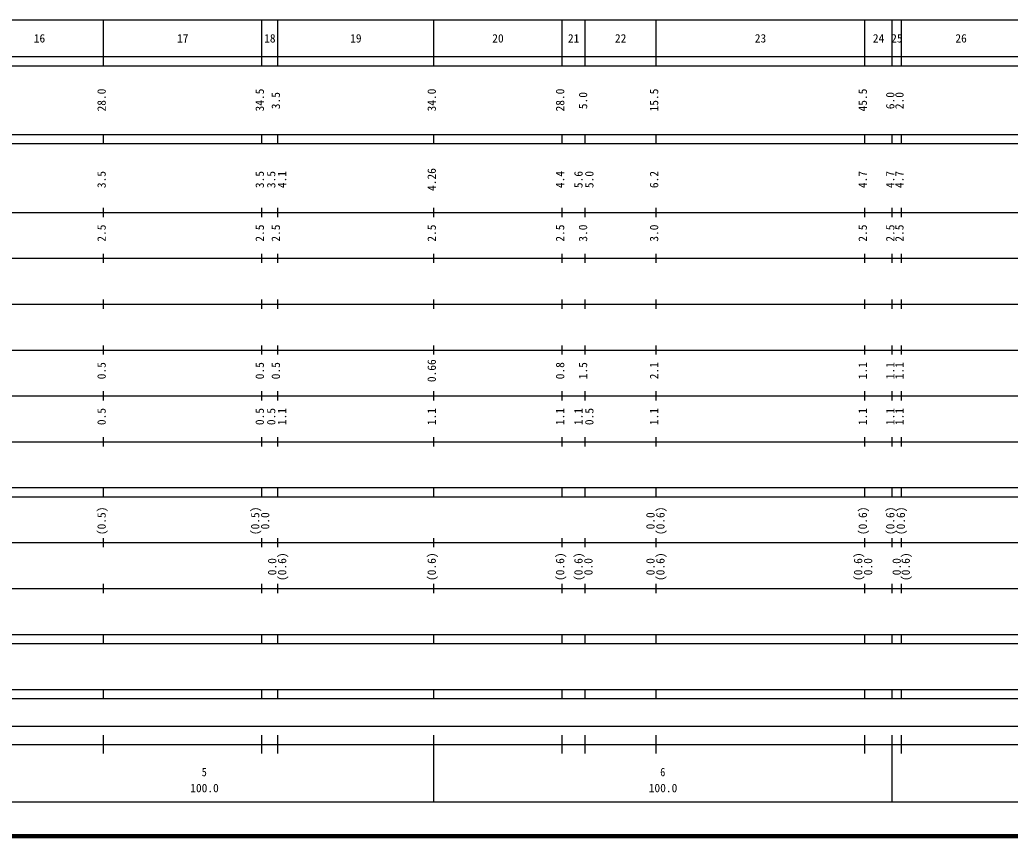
# Model space of a CAD drawing. Units: millimetres on the paper, enlarged 1000 times. Extents: x 40000 to 680000, y 20000 to 380000.
# Drawn here: x 277712 to 493705, y 20000 to 198000 of the extents above; entities that cross this region are included whole.
import ezdxf
from ezdxf.enums import TextEntityAlignment as Align

# ---------------------------------------------------------------- set-up
doc = ezdxf.new("R2010")
doc.units = ezdxf.units.MM
doc.header["$LTSCALE"] = 1000
doc.layers.add('M-TTL', color=2, linetype='Continuous', lineweight=140)
doc.layers.add('M-TTL-BAND', color=7, linetype='Continuous', lineweight=25)
doc.styles.add('ＭＳ ゴシック', font='')
doc.styles.get('ＭＳ ゴシック').set_extended_font_data('MS Gothic')

msp = doc.modelspace()

# ---------------------------------------------------------------- linework, layer by layer
at = {"layer": 'M-TTL'}
msp.add_line((40000, 20000), (680000, 20000), dxfattribs=at)
at = {"layer": 'M-TTL-BAND'}
for p, q in [((68000, 198000), (579000, 198000)), ((296000, 188000), (296000, 198000)), ((330500, 188000), (330500, 198000)), ((334000, 188000), (334000, 198000)), ((368000, 188000), (368000, 198000)), ((396000, 188000), (396000, 198000)), ((401000, 188000), (401000, 198000)), ((416500, 188000), (416500, 198000)), ((462000, 188000), (462000, 198000)), ((468000, 188000), (468000, 198000)), ((470000, 188000), (470000, 198000)), ((40000, 190000), (579000, 190000)), ((40000, 188000), (579000, 188000)), ((40000, 173000), (579000, 173000)), ((296000, 171000), (296000, 173000)), ((330500, 171000), (330500, 173000)), ((334000, 171000), (334000, 173000)), ((368000, 171000), (368000, 173000)), ((396000, 171000), (396000, 173000)), ((401000, 171000), (401000, 173000)), ((416500, 171000), (416500, 173000)), ((462000, 171000), (462000, 173000)), ((468000, 171000), (468000, 173000)), ((470000, 171000), (470000, 173000)), ((40000, 171000), (579000, 171000)), ((40000, 156000), (579000, 156000)), ((296000, 155000), (296000, 157000)), ((330500, 155000), (330500, 157000)), ((334000, 155000), (334000, 157000)), ((368000, 155000), (368000, 157000)), ((396000, 155000), (396000, 157000)), ((401000, 155000), (401000, 157000)), ((416500, 155000), (416500, 157000)), ((462000, 155000), (462000, 157000)), ((468000, 155000), (468000, 157000)), ((470000, 155000), (470000, 157000)), ((296000, 145000), (296000, 147000)), ((330500, 145000), (330500, 147000)), ((334000, 145000), (334000, 147000)), ((368000, 145000), (368000, 147000)), ((396000, 145000), (396000, 147000)), ((401000, 145000), (401000, 147000)), ((416500, 145000), (416500, 147000)), ((462000, 145000), (462000, 147000)), ((468000, 145000), (468000, 147000)), ((470000, 145000), (470000, 147000)), ((46000, 146000), (579000, 146000)), ((296000, 135000), (296000, 137000)), ((330500, 135000), (330500, 137000)), ((334000, 135000), (334000, 137000)), ((368000, 135000), (368000, 137000)), ((396000, 135000), (396000, 137000)), ((401000, 135000), (401000, 137000)), ((416500, 135000), (416500, 137000)), ((462000, 135000), (462000, 137000)), ((468000, 135000), (468000, 137000)), ((470000, 135000), (470000, 137000)), ((52000, 136000), (579000, 136000)), ((46000, 126000), (579000, 126000)), ((296000, 125000), (296000, 127000)), ((330500, 125000), (330500, 127000)), ((334000, 125000), (334000, 127000)), ((368000, 125000), (368000, 127000)), ((396000, 125000), (396000, 127000)), ((401000, 125000), (401000, 127000)), ((416500, 125000), (416500, 127000)), ((462000, 125000), (462000, 127000)), ((468000, 125000), (468000, 127000)), ((470000, 125000), (470000, 127000)), ((296000, 115000), (296000, 117000)), ((330500, 115000), (330500, 117000)), ((334000, 115000), (334000, 117000)), ((368000, 115000), (368000, 117000)), ((396000, 115000), (396000, 117000)), ((401000, 115000), (401000, 117000)), ((416500, 115000), (416500, 117000)), ((462000, 115000), (462000, 117000)), ((468000, 115000), (468000, 117000)), ((470000, 115000), (470000, 117000)), ((52000, 116000), (579000, 116000)), ((46000, 106000), (579000, 106000)), ((296000, 105000), (296000, 107000)), ((330500, 105000), (330500, 107000)), ((334000, 105000), (334000, 107000)), ((368000, 105000), (368000, 107000)), ((396000, 105000), (396000, 107000)), ((401000, 105000), (401000, 107000)), ((416500, 105000), (416500, 107000)), ((462000, 105000), (462000, 107000)), ((468000, 105000), (468000, 107000)), ((470000, 105000), (470000, 107000)), ((40000, 96000), (579000, 96000)), ((296000, 94000), (296000, 96000)), ((330500, 94000), (330500, 96000)), ((334000, 94000), (334000, 96000)), ((368000, 94000), (368000, 96000)), ((396000, 94000), (396000, 96000)), ((401000, 94000), (401000, 96000)), ((416500, 94000), (416500, 96000)), ((462000, 94000), (462000, 96000)), ((468000, 94000), (468000, 96000)), ((470000, 94000), (470000, 96000)), ((40000, 94000), (579000, 94000)), ((296000, 83000), (296000, 85000)), ((330500, 83000), (330500, 85000)), ((334000, 83000), (334000, 85000)), ((368000, 83000), (368000, 85000)), ((396000, 83000), (396000, 85000)), ((401000, 83000), (401000, 85000)), ((416500, 83000), (416500, 85000)), ((462000, 83000), (462000, 85000)), ((468000, 83000), (468000, 85000)), ((470000, 83000), (470000, 85000)), ((49000, 84000), (579000, 84000)), ((40000, 74000), (579000, 74000)), ((296000, 73000), (296000, 75000)), ((330500, 73000), (330500, 75000)), ((334000, 73000), (334000, 75000)), ((368000, 73000), (368000, 75000)), ((396000, 73000), (396000, 75000)), ((401000, 73000), (401000, 75000)), ((416500, 73000), (416500, 75000)), ((462000, 73000), (462000, 75000)), ((468000, 73000), (468000, 75000)), ((470000, 73000), (470000, 75000)), ((40000, 64000), (579000, 64000)), ((296000, 62000), (296000, 64000)), ((330500, 62000), (330500, 64000)), ((334000, 62000), (334000, 64000)), ((368000, 62000), (368000, 64000)), ((396000, 62000), (396000, 64000)), ((401000, 62000), (401000, 64000)), ((416500, 62000), (416500, 64000)), ((462000, 62000), (462000, 64000)), ((468000, 62000), (468000, 64000)), ((470000, 62000), (470000, 64000)), ((40000, 62000), (579000, 62000)), ((40000, 52000), (579000, 52000)), ((296000, 50000), (296000, 52000)), ((330500, 50000), (330500, 52000)), ((334000, 50000), (334000, 52000)), ((368000, 50000), (368000, 52000)), ((396000, 50000), (396000, 52000)), ((401000, 50000), (401000, 52000)), ((416500, 50000), (416500, 52000)), ((462000, 50000), (462000, 52000)), ((468000, 50000), (468000, 52000)), ((470000, 50000), (470000, 52000)), ((40000, 50000), (579000, 50000)), ((71000, 44000), (565000, 44000)), ((296000, 38000), (296000, 42000)), ((330500, 38000), (330500, 42000)), ((334000, 38000), (334000, 42000)), ((368000, 27500), (368000, 42000)), ((396000, 38000), (396000, 42000)), ((401000, 38000), (401000, 42000)), ((416500, 38000), (416500, 42000)), ((462000, 38000), (462000, 42000)), ((468000, 27500), (468000, 42000)), ((470000, 38000), (470000, 42000)), ((40000, 40000), (579000, 40000)), ((68000, 27500), (579000, 27500))]:
    msp.add_line(p, q, dxfattribs=at)

# ---------------------------------------------------------------- texts
at = {"layer": 'M-TTL-BAND', "style": 'ＭＳ ゴシック'}
for s, p in [('16', (280750, 192500)), ('17', (312000, 192500)), ('18', (331000, 192500)), ('19', (349750, 192500)), ('20', (380750, 192500)), ('21', (397250, 192500)), ('22', (407500, 192500)), ('23', (438000, 192500)), ('24', (463750, 192500)), ('25', (467750, 192500)), ('26', (481750, 192500)), ('100.0', (314875, 29033)), ('100.0', (414875, 29033))]:
    msp.add_text(s, height=1833, dxfattribs=at).set_placement(p, align=Align.BOTTOM_LEFT)
for s, p in [('28.0', (297000, 178013)), ('34.5', (331500, 178013)), ('3.5', (335000, 178511)), ('34.0', (369000, 178013)), ('28.0', (397000, 178013)), ('5.0', (402000, 178511)), ('15.5', (417500, 178013)), ('45.5', (463000, 178013)), ('6.0', (469000, 178511)), ('2.0', (471000, 178511)), ('3.5', (297000, 161299)), ('3.5', (331500, 161299)), ('3.5', (334000, 161299)), ('4.1', (336370, 161299)), ('4.26', (369000, 160674)), ('4.4', (397000, 161299)), ('5.6', (401000, 161299)), ('5.0', (403370, 161299)), ('6.2', (417500, 161299)), ('4.7', (463000, 161299)), ('4.7', (469000, 161299)), ('4.7', (471000, 161299)), ('2.5', (297000, 149625)), ('2.5', (331500, 149625)), ('2.5', (335000, 149625)), ('2.5', (369000, 149625)), ('2.5', (397000, 149625)), ('3.0', (402000, 149625)), ('3.0', (417500, 149625)), ('2.5', (463000, 149625)), ('2.5', (469000, 149625)), ('2.5', (471000, 149625)), ('0.5', (297000, 119625)), ('0.5', (331500, 119625)), ('0.5', (335000, 119625)), ('0.66', (369000, 119000)), ('0.8', (397000, 119625)), ('1.5', (402000, 119625)), ('2.1', (417500, 119625)), ('1.1', (463000, 119625)), ('1.1', (469000, 119625)), ('1.1', (471000, 119625)), ('0.5', (297000, 109625)), ('0.5', (331500, 109625)), ('0.5', (334000, 109625)), ('1.1', (336370, 109625)), ('1.1', (369000, 109625)), ('1.1', (397000, 109625)), ('1.1', (401000, 109625)), ('0.5', (403370, 109625)), ('1.1', (417500, 109625)), ('1.1', (463000, 109625)), ('1.1', (469000, 109625)), ('1.1', (471000, 109625)), ('(0.5)', (297000, 85639)), ('(0.5)', (330500, 85639)), ('(0.6)', (418870, 85639)), ('(0.6)', (463000, 85639)), ('(0.6)', (469000, 85639)), ('(0.6)', (471300, 85639)), ('0.0', (332670, 86889)), ('0.0', (416700, 86889)), ('0.0', (334200, 76889)), ('(0.6)', (336370, 75639)), ('(0.6)', (369000, 75639)), ('(0.6)', (397000, 75639)), ('(0.6)', (401000, 75639)), ('0.0', (403170, 76889)), ('0.0', (416700, 76889)), ('(0.6)', (418870, 75639)), ('(0.6)', (462000, 75639)), ('0.0', (464170, 76889)), ('0.0', (470400, 76889)), ('(0.6)', (472370, 75639))]:
    msp.add_text(s, height=1833, rotation=90, dxfattribs=at).set_placement(p, align=Align.BOTTOM_LEFT)
at = {"layer": 'M-TTL-BAND', "style": 'ＭＳ ゴシック', "width": 0.9}
for s, p in [('5', (317375, 32523)), ('6', (417375, 32523))]:
    msp.add_text(s, height=1833, dxfattribs=at).set_placement(p, align=Align.BOTTOM_LEFT)

doc.saveas('drawing.dxf')
